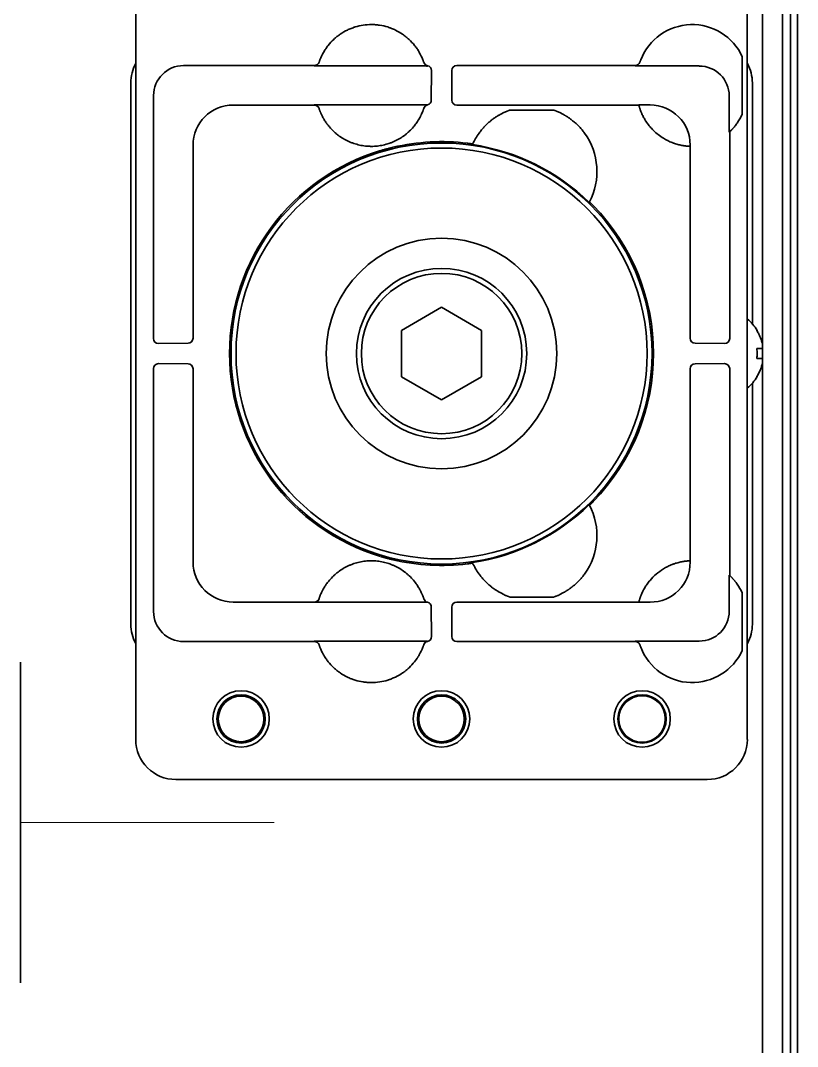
# Model space of a CAD drawing. Extents: x 5997 to 10491, y -672 to 3220.
# Drawn here: x 9157.1 to 9234.6, y 2306.2 to 2408.6 of the extents above; entities that cross this region are included whole.
import ezdxf

# ---------------------------------------------------------------- set-up
doc = ezdxf.new("R2010")
doc.units = 0
doc.header["$LTSCALE"] = 5
doc.layers.get('0').update_dxf_attribs({"linetype": 'CONTINUOUS', "lineweight": 0})
doc.layers.add('1', color=7, linetype='CONTINUOUS', true_color=0xffffff)

msp = doc.modelspace()

# ---------------------------------------------------------------- linework, layer by layer
msp.add_line((9157.07, 2328.53), (9182.37, 2328.53))
at = {"layer": '1', "color": 7, "linetype": 'Continuous', "lineweight": 35}
for p, q in [((9233.07, 3083.33), (9233.07, 2263.33)), ((9234.57, 2246.53), (9234.57, 3082.53)), ((9233.89, 3079.53), (9233.89, 2249.53)), ((9231.07, 3037.26), (9231.07, 2376.39)), ((9168.57, 2413.83), (9168.57, 2336.83)), ((9229.57, 2336.83), (9229.57, 2413.83)), ((9229.07, 2404.94), (9229.07, 2399.21)), ((9186.39, 2404.06), (9173.34, 2404.06)), ((9197.55, 2404.02), (9186.37, 2404.02)), ((9186.86, 2404.4), (9186.85, 2404.39)), ((9198.05, 2400.62), (9198.07, 2403.56)), ((9200.08, 2403.56), (9200.09, 2400.62)), ((9218.39, 2404.06), (9200.58, 2404.06)), ((9224.77, 2404.02), (9218.37, 2404.02)), ((9218.86, 2404.41), (9218.86, 2404.42)), ((9218.86, 2404.4), (9218.86, 2404.4)), ((9168.07, 2402.33), (9168.07, 2348.33)), ((9230.07, 2378.28), (9230.07, 2402.33)), ((9170.34, 2401.06), (9170.34, 2376.83)), ((9227.77, 2397.43), (9227.77, 2401.02)), ((9178.28, 2400.12), (9186.38, 2400.12)), ((9186.37, 2400.13), (9197.62, 2400.13)), ((9186.85, 2399.78), (9186.85, 2399.78)), ((9200.59, 2400.12), (9205.29, 2400.12)), ((9205.29, 2400.12), (9205.38, 2400.12)), ((9205.88, 2400.12), (9205.38, 2400.12)), ((9205.88, 2400.12), (9210.26, 2400.12)), ((9210.26, 2399.62), (9205.88, 2399.62)), ((9210.26, 2400.12), (9210.76, 2400.12)), ((9210.76, 2400.12), (9210.86, 2400.12)), ((9210.86, 2400.12), (9218.75, 2400.12)), ((9218.75, 2400.12), (9218.75, 2400.13)), ((9218.75, 2400.13), (9219.88, 2400.13)), ((9227.77, 2397.43), (9227.81, 2397.46)), ((9227.81, 2376.83), (9227.81, 2397.46)), ((9174.28, 2376.85), (9174.28, 2396.12)), ((9223.88, 2396), (9223.87, 2396)), ((9223.87, 2396), (9223.87, 2376.85)), ((9223.88, 2396.13), (9223.88, 2396)), ((9195.07, 2377.64), (9199.07, 2379.94)), ((9199.07, 2379.94), (9203.07, 2377.64)), ((9195.07, 2373.02), (9195.07, 2377.64)), ((9203.07, 2377.64), (9203.07, 2373.02)), ((9230.52, 2377.63), (9230.55, 2377.63)), ((9170.84, 2376.33), (9173.78, 2376.35)), ((9224.36, 2376.35), (9227.31, 2376.33)), ((9231.07, 2374.82), (9231.07, 2375.82)), ((9173.78, 2374.3), (9170.84, 2374.32)), ((9227.31, 2374.32), (9224.36, 2374.3)), ((9231.07, 2374.27), (9231.07, 2263.53)), ((9170.34, 2373.82), (9170.34, 2349.59)), ((9174.28, 2354.53), (9174.28, 2373.8)), ((9199.07, 2370.71), (9195.07, 2373.02)), ((9203.07, 2373.02), (9199.07, 2370.71)), ((9223.87, 2373.8), (9223.87, 2354.65)), ((9227.81, 2353.19), (9227.81, 2373.82)), ((9230.55, 2373.03), (9230.52, 2373.03)), ((9230.07, 2348.33), (9230.07, 2372.37)), ((9223.87, 2354.65), (9223.88, 2354.65)), ((9223.88, 2354.65), (9223.88, 2354.52)), ((9227.77, 2349.63), (9227.77, 2353.22)), ((9229.07, 2351.44), (9229.07, 2345.71)), ((9186.38, 2350.53), (9178.28, 2350.53)), ((9197.62, 2350.52), (9186.37, 2350.52)), ((9186.85, 2350.87), (9186.85, 2350.87)), ((9205.29, 2350.53), (9200.59, 2350.53)), ((9205.38, 2350.53), (9205.29, 2350.53)), ((9205.88, 2350.53), (9205.38, 2350.53)), ((9205.88, 2351.03), (9210.26, 2351.03)), ((9210.26, 2350.53), (9205.88, 2350.53)), ((9210.76, 2350.53), (9210.26, 2350.53)), ((9210.86, 2350.53), (9210.76, 2350.53)), ((9218.75, 2350.53), (9210.86, 2350.53)), ((9218.75, 2350.52), (9218.75, 2350.53)), ((9219.88, 2350.52), (9218.75, 2350.52)), ((9198.07, 2347.09), (9198.05, 2350.04)), ((9200.09, 2350.04), (9200.08, 2347.09)), ((9173.34, 2346.59), (9186.39, 2346.59)), ((9186.37, 2346.63), (9197.55, 2346.63)), ((9186.85, 2346.27), (9186.86, 2346.25)), ((9200.58, 2346.59), (9218.39, 2346.59)), ((9218.37, 2346.63), (9224.77, 2346.63)), ((9157.07, 2344.53), (9157.07, 2312.53)), ((9172.57, 2332.83), (9225.57, 2332.83))]:
    msp.add_line(p, q, dxfattribs=at)
for centre, radius in [((9199.07, 2375.33), 21), ((9199.07, 2375.33), 20.5), ((9199.07, 2375.33), 11.5), ((9199.07, 2375.33), 8.5), ((9199.07, 2375.33), 8), ((9179.07, 2338.87), 2.82), ((9179.07, 2338.87), 2.41), ((9179.07, 2338.87), 2.27), ((9199.07, 2338.87), 2.82), ((9199.07, 2338.87), 2.41), ((9199.07, 2338.87), 2.27), ((9219.07, 2338.87), 2.82), ((9219.07, 2338.87), 2.41), ((9219.07, 2338.87), 2.32)]:
    msp.add_circle(centre, radius, dxfattribs=at)
for centre, radius, start, end in [((9224.07, 2402.65), 5.5, 24.62, 158.893), ((9224.07, 2401.5), 5.5, 324.6688, 335.38), ((9224.07, 2401.5), 5.5, 225.4856, 238.474), ((9199.07, 2375.33), 21.14, 82.9694, 103.2494), ((9208.07, 2393.5), 6.5, 143.9482, 155.259), ((9208.07, 2393.5), 6.5, 332.0497, 36.0518), ((9199.07, 2375.33), 21.14, 106.698, 253.3023), ((9199.07, 2375.33), 21.07, 45.6979, 81.6108), ((9199.07, 2375.33), 21.14, 315.6607, 44.3393), ((9226.45, 2375.13), 4.8, 31.3727, 49.458), ((9226.45, 2375.53), 4.8, 310.542, 328.6273), ((9199.07, 2375.33), 21.07, 278.3892, 314.3021), ((9208.07, 2357.15), 6.5, 323.9482, 27.9503), ((9199.07, 2375.33), 21.14, 256.7503, 277.0306), ((9208.07, 2357.15), 6.5, 204.741, 216.0518), ((9224.07, 2349.15), 5.5, 121.5261, 139.8844), ((9224.07, 2349.15), 5.5, 24.62, 35.3312), ((9224.07, 2348), 5.5, 201.107, 335.38)]:
    msp.add_arc(centre, radius, start, end, dxfattribs=at)
for centre, major_axis, ratio, start_param, end_param in [((9172.07, 2402.33), (-2.83, 2.83), 0.999695, 0.279915, 0.785246), ((9173.34, 2401.06), (-2.12, 2.12), 0.999543, 5.497939, 7.068431), ((9186.39, 2404.56), (-0.474, 0.158), 0.999831, 1.892032, 3.138921), ((9197.77, 2404.54), (0.477, 0.15), 0.999767, 3.157291, 4.205088), ((9197.55, 2403.52), (0.224, 0.447), 0.99981, 0.22534, 0.463541), ((9197.57, 2403.56), (0.224, 0.448), 0.999239, 5.176082, 6.544021), ((9200.58, 2403.56), (-0.224, 0.448), 0.999239, 5.819644, 7.390288), ((9218.39, 2404.56), (-0.474, 0.159), 0.999831, 1.894839, 3.141593), ((9224.07, 2402.65), (1.75, 5.21), 0.99983, 1.569957, 1.576869), ((9224.77, 2401.02), (2.12, 2.12), 0.999695, 5.497939, 7.068431), ((9226.07, 2402.33), (2.83, 2.83), 0.999695, 5.497939, 6.003271), ((9197.55, 2400.62), (-0.447, -0.224), 0.99981, 1.330368, 2.677899), ((9200.59, 2400.62), (0.447, -0.224), 0.99981, 3.605286, 5.17593), ((9178.28, 2396.12), (2.83, 2.83), 0.999924, 0.78555, 2.356042), ((9186.38, 2399.62), (-0.475, -0.156), 0.999831, 3.142574, 4.3946), ((9197.78, 2399.65), (-0.476, 0.155), 0.999754, 5.263357, 6.293203), ((9219.87, 2396.13), (-2.83, -2.83), 0.999695, 2.356347, 3.926839), ((13898.25, 1590.28), (-4696.56, 804.42), 0.03512, 6.273761, 6.274076), ((5726.45, 5637.15), (-3486.44, 3247.99), 0.03512, 3.150702, 3.151017), ((9170.84, 2376.83), (0.448, 0.224), 0.999239, 2.678052, 4.248696), ((9173.78, 2376.85), (0.224, 0.447), 0.99981, 3.605286, 5.17593), ((9224.37, 2376.85), (-0.224, 0.447), 0.99981, 1.107255, 2.677899), ((9227.31, 2376.83), (-0.448, 0.224), 0.999239, 2.03449, 3.605134), ((9170.84, 2373.82), (-0.448, 0.224), 0.999239, 5.176082, 6.746726), ((9173.78, 2373.8), (0.224, -0.447), 0.99981, 1.107255, 2.677899), ((9224.37, 2373.8), (-0.224, -0.447), 0.99981, 3.605286, 5.17593), ((9227.31, 2373.82), (0.448, 0.224), 0.999239, 5.819644, 7.390288), ((5726.45, -886.5), (3486.44, 3247.99), 0.03512, 6.273761, 6.274076), ((9178.28, 2354.53), (-2.83, 2.83), 0.999924, 0.78555, 2.356042), ((13898.25, 3160.37), (4696.56, 804.42), 0.03512, 3.150702, 3.151017), ((9219.87, 2354.52), (-2.83, 2.83), 0.999695, 2.356347, 3.926839), ((9225.77, -4873.49), (0, 7227.62), 0.017452, 6.267025, 6.267338), ((9186.38, 2351.03), (0.475, -0.156), 0.999831, 5.030486, 6.282512), ((9197.78, 2351.01), (0.476, 0.155), 0.999754, 3.133975, 4.161422), ((9197.55, 2350.03), (-0.447, 0.224), 0.99981, 3.605286, 4.952817), ((9200.59, 2350.03), (0.447, 0.224), 0.99981, 1.107255, 2.677899), ((9173.34, 2349.59), (2.12, 2.12), 0.999543, 2.356347, 3.926839), ((9224.77, 2349.63), (2.12, -2.12), 0.999695, 5.497939, 7.068431), ((9172.07, 2348.33), (-2.83, -2.83), 0.999695, 5.497939, 6.003271), ((9226.07, 2348.33), (2.83, -2.83), 0.999695, 0.279915, 0.785246), ((9186.39, 2346.09), (-0.475, -0.157), 0.999831, 3.145682, 4.39242), ((9197.77, 2346.11), (0.473, -0.161), 0.999761, 2.10121, 3.149501), ((9197.55, 2347.13), (-0.224, 0.447), 0.99981, 2.678052, 2.916971), ((9197.57, 2347.09), (-0.224, 0.448), 0.999239, 2.880101, 4.248696), ((9200.58, 2347.09), (0.224, 0.448), 0.999239, 2.03449, 3.605134), ((9224.07, 2348.5), (5.68, 1.92), 0.999938, 3.132345, 3.139281), ((9218.39, 2346.09), (-0.474, -0.159), 0.999831, 3.141593, 4.388346), ((9224.08, 2348), (5.23, 1.73), 0.999252, 3.138522, 3.145428), ((9172.57, 2336.83), (2.83, 2.83), 0.999695, 2.356347, 3.926839), ((9225.57, 2336.83), (-2.83, 2.83), 0.999695, 2.356347, 3.926839)]:
    msp.add_ellipse(centre, major_axis=major_axis, ratio=ratio, start_param=start_param, end_param=end_param, dxfattribs=at)
for points, knots in [([(9197.21, 2404.63), (9197.11, 2404.89), (9196.99, 2405.14), (9196.83, 2405.41), (9196.82, 2405.44), (9196.78, 2405.5), (9196.76, 2405.53), (9196.71, 2405.62), (9196.67, 2405.68), (9196.55, 2405.85), (9196.47, 2405.96), (9196.22, 2406.28), (9196.03, 2406.48), (9195.78, 2406.72), (9195.7, 2406.79), (9195.62, 2406.85), (9195.57, 2406.9), (9195.54, 2406.92), (9195.41, 2407.03), (9195.3, 2407.11), (9194.96, 2407.35), (9194.72, 2407.48), (9194.35, 2407.66), (9194.22, 2407.72), (9194.06, 2407.78), (9194.03, 2407.79), (9193.96, 2407.82), (9193.93, 2407.83), (9193.83, 2407.86), (9193.77, 2407.89), (9193.44, 2407.99), (9193.17, 2408.05), (9192.76, 2408.11), (9192.63, 2408.13), (9192.42, 2408.14), (9192.32, 2408.15), (9192.21, 2408.15), (9192.14, 2408.15), (9192.11, 2408.15), (9191.8, 2408.15), (9191.52, 2408.13), (9190.98, 2408.05), (9190.71, 2407.99), (9190.42, 2407.9), (9190.38, 2407.89), (9190.32, 2407.87), (9190.28, 2407.85), (9190.19, 2407.82), (9190.12, 2407.8), (9189.93, 2407.72), (9189.8, 2407.66), (9189.43, 2407.49), (9189.19, 2407.35), (9188.91, 2407.15), (9188.83, 2407.09), (9188.74, 2407.03), (9188.69, 2406.99), (9188.66, 2406.97), (9188.53, 2406.86), (9188.42, 2406.77), (9188.12, 2406.49), (9187.93, 2406.28), (9187.68, 2405.96), (9187.6, 2405.85), (9187.5, 2405.71), (9187.48, 2405.68), (9187.44, 2405.62), (9187.42, 2405.59), (9187.37, 2405.5), (9187.33, 2405.44), (9187.16, 2405.14), (9187.04, 2404.89), (9186.94, 2404.63)], [0, 0, 0, 0, 0.0625, 0.0625, 0.070313, 0.070313, 0.078125, 0.078125, 0.09375, 0.09375, 0.125, 0.125, 0.1875, 0.1875, 0.203125, 0.210937, 0.210937, 0.21875, 0.21875, 0.25, 0.25, 0.3125, 0.3125, 0.34375, 0.34375, 0.351562, 0.351562, 0.359375, 0.359375, 0.375, 0.375, 0.4375, 0.4375, 0.46875, 0.46875, 0.484375, 0.492187, 0.492187, 0.5, 0.5, 0.5625, 0.5625, 0.625, 0.625, 0.632812, 0.632812, 0.640625, 0.640625, 0.65625, 0.65625, 0.6875, 0.6875, 0.75, 0.75, 0.765625, 0.773438, 0.773438, 0.78125, 0.78125, 0.8125, 0.8125, 0.875, 0.875, 0.90625, 0.90625, 0.914063, 0.914063, 0.921875, 0.921875, 0.9375, 0.9375, 1, 1, 1, 1]), ([(9186.94, 2404.63), (9186.94, 2404.62), (9186.93, 2404.6), (9186.92, 2404.58), (9186.92, 2404.57), (9186.91, 2404.56), (9186.91, 2404.55), (9186.9, 2404.53), (9186.9, 2404.52), (9186.89, 2404.5), (9186.89, 2404.49), (9186.89, 2404.48), (9186.88, 2404.48), (9186.88, 2404.46), (9186.88, 2404.45), (9186.87, 2404.44), (9186.87, 2404.43), (9186.86, 2404.42), (9186.86, 2404.42), (9186.86, 2404.41), (9186.86, 2404.41), (9186.86, 2404.41), (9186.86, 2404.4), (9186.86, 2404.4)], [0, 0, 0, 0, 0.125, 0.125, 0.1875, 0.1875, 0.25, 0.25, 0.375, 0.375, 0.4375, 0.4375, 0.5, 0.5, 0.625, 0.625, 0.75, 0.75, 0.8125, 0.8125, 0.875, 0.875, 1, 1, 1, 1]), ([(9197.29, 2404.39), (9197.29, 2404.39), (9197.29, 2404.39), (9197.29, 2404.39), (9197.29, 2404.39), (9197.29, 2404.4), (9197.29, 2404.4), (9197.28, 2404.41), (9197.28, 2404.42), (9197.28, 2404.43), (9197.28, 2404.44), (9197.27, 2404.45), (9197.27, 2404.45), (9197.26, 2404.47), (9197.26, 2404.48), (9197.25, 2404.51), (9197.25, 2404.52), (9197.24, 2404.55), (9197.23, 2404.55), (9197.23, 2404.57), (9197.23, 2404.58), (9197.22, 2404.6), (9197.21, 2404.61), (9197.21, 2404.63)], [0, 0, 0, 0, 0.125, 0.125, 0.1875, 0.1875, 0.25, 0.25, 0.375, 0.375, 0.4375, 0.4375, 0.5, 0.5, 0.625, 0.625, 0.75, 0.75, 0.8125, 0.8125, 0.875, 0.875, 1, 1, 1, 1]), ([(9218.94, 2404.63), (9218.94, 2404.63), (9218.94, 2404.62), (9218.93, 2404.6), (9218.93, 2404.6), (9218.92, 2404.57), (9218.91, 2404.56), (9218.9, 2404.53), (9218.9, 2404.52), (9218.89, 2404.5), (9218.89, 2404.49), (9218.89, 2404.48), (9218.88, 2404.48), (9218.88, 2404.46), (9218.88, 2404.45), (9218.87, 2404.44), (9218.87, 2404.43), (9218.86, 2404.42), (9218.86, 2404.41), (9218.86, 2404.41), (9218.86, 2404.41), (9218.86, 2404.4), (9218.86, 2404.4), (9218.86, 2404.4)], [0, 0, 0, 0, 0.0625, 0.0625, 0.125, 0.125, 0.25, 0.25, 0.375, 0.375, 0.4375, 0.4375, 0.5, 0.5, 0.625, 0.625, 0.75, 0.75, 0.875, 0.875, 0.9375, 0.9375, 1, 1, 1, 1]), ([(9186.37, 2400.13), (9186.4, 2400.13), (9186.45, 2400.12), (9186.5, 2400.11), (9186.54, 2400.1), (9186.55, 2400.1), (9186.58, 2400.09), (9186.59, 2400.08), (9186.62, 2400.06), (9186.64, 2400.05), (9186.68, 2400.03), (9186.69, 2400.02), (9186.71, 2400), (9186.72, 2399.99), (9186.74, 2399.96), (9186.76, 2399.94), (9186.79, 2399.9), (9186.8, 2399.88), (9186.83, 2399.83), (9186.84, 2399.81), (9186.85, 2399.78)], [0, 0, 0, 0, 0.125, 0.25, 0.25, 0.3125, 0.3125, 0.375, 0.375, 0.5, 0.5, 0.5625, 0.5625, 0.625, 0.625, 0.75, 0.75, 0.875, 0.875, 1, 1, 1, 1]), ([(9186.38, 2400.12), (9186.37, 2400.12), (9186.37, 2400.12), (9186.37, 2400.13), (9186.37, 2400.13), (9186.37, 2400.13)], [0, 0, 0, 0, 0.499999, 0.499999, 1, 1, 1, 1]), ([(9186.85, 2399.78), (9186.85, 2399.77), (9186.85, 2399.77), (9186.86, 2399.74), (9186.87, 2399.7), (9186.88, 2399.68), (9186.88, 2399.67), (9186.89, 2399.66), (9186.89, 2399.66), (9186.9, 2399.64), (9186.9, 2399.63), (9186.91, 2399.59), (9186.94, 2399.53), (9186.96, 2399.47), (9186.98, 2399.41), (9186.99, 2399.4), (9187.01, 2399.36), (9187.02, 2399.34), (9187.04, 2399.28), (9187.06, 2399.23), (9187.12, 2399.1), (9187.17, 2399), (9187.24, 2398.87), (9187.25, 2398.85), (9187.28, 2398.8), (9187.3, 2398.77), (9187.34, 2398.69), (9187.38, 2398.64), (9187.44, 2398.53), (9187.48, 2398.48), (9187.53, 2398.39), (9187.55, 2398.37), (9187.59, 2398.31), (9187.61, 2398.29), (9187.71, 2398.15), (9187.79, 2398.05), (9187.88, 2397.94)], [0, 0, 0, 0, 0.0625, 0.125, 0.1875, 0.1875, 0.203125, 0.203125, 0.21875, 0.21875, 0.25, 0.25, 0.3125, 0.375, 0.375, 0.40625, 0.40625, 0.4375, 0.4375, 0.5, 0.5, 0.625, 0.625, 0.65625, 0.65625, 0.6875, 0.6875, 0.75, 0.75, 0.8125, 0.8125, 0.84375, 0.84375, 0.875, 0.875, 1, 1, 1, 1]), ([(9197.11, 2399.3), (9197.14, 2399.37), (9197.17, 2399.44), (9197.21, 2399.54), (9197.22, 2399.56), (9197.24, 2399.6), (9197.24, 2399.62), (9197.25, 2399.64), (9197.25, 2399.65), (9197.27, 2399.71), (9197.28, 2399.74), (9197.3, 2399.78), (9197.3, 2399.78), (9197.3, 2399.79), (9197.3, 2399.8), (9197.3, 2399.8), (9197.3, 2399.8), (9197.3, 2399.8)], [0, 0, 0, 0, 0.25, 0.25, 0.375, 0.375, 0.4375, 0.4375, 0.5, 0.5, 0.75, 0.75, 0.875, 0.875, 0.9375, 0.9375, 1, 1, 1, 1]), ([(9219.87, 2397.96), (9219.76, 2398.08), (9219.67, 2398.2), (9219.54, 2398.39), (9219.49, 2398.45), (9219.43, 2398.55), (9219.4, 2398.59), (9219.37, 2398.64), (9219.35, 2398.67), (9219.34, 2398.69), (9219.26, 2398.83), (9219.19, 2398.96), (9219.11, 2399.13), (9219.08, 2399.19), (9219.04, 2399.28), (9219.02, 2399.32), (9219.01, 2399.36), (9218.99, 2399.39), (9218.99, 2399.4), (9218.94, 2399.52), (9218.9, 2399.62), (9218.86, 2399.75), (9218.85, 2399.79), (9218.83, 2399.83), (9218.83, 2399.84), (9218.82, 2399.86), (9218.82, 2399.87), (9218.81, 2399.89), (9218.81, 2399.91), (9218.79, 2399.95), (9218.78, 2400.01), (9218.77, 2400.05), (9218.76, 2400.07), (9218.76, 2400.08), (9218.76, 2400.09), (9218.75, 2400.1), (9218.75, 2400.11), (9218.75, 2400.12), (9218.75, 2400.12)], [0, 0, 0, 0, 0.125, 0.125, 0.1875, 0.1875, 0.21875, 0.234375, 0.234375, 0.25, 0.25, 0.375, 0.375, 0.4375, 0.4375, 0.46875, 0.484375, 0.484375, 0.5, 0.5, 0.625, 0.625, 0.6875, 0.6875, 0.703125, 0.703125, 0.71875, 0.71875, 0.75, 0.75, 0.8125, 0.875, 0.875, 0.90625, 0.90625, 0.9375, 0.9375, 1, 1, 1, 1]), ([(9196.26, 2397.94), (9196.36, 2398.06), (9196.45, 2398.17), (9196.58, 2398.35), (9196.62, 2398.41), (9196.67, 2398.48), (9196.68, 2398.5), (9196.7, 2398.53), (9196.71, 2398.54), (9196.74, 2398.59), (9196.76, 2398.62), (9196.85, 2398.77), (9196.91, 2398.88), (9196.98, 2399.02), (9196.99, 2399.04), (9197.02, 2399.1), (9197.03, 2399.12), (9197.07, 2399.2), (9197.09, 2399.25), (9197.11, 2399.3)], [0, 0, 0, 0, 0.25, 0.25, 0.375, 0.375, 0.40625, 0.40625, 0.4375, 0.4375, 0.5, 0.5, 0.75, 0.75, 0.8125, 0.8125, 0.875, 0.875, 1, 1, 1, 1]), ([(9204.81, 2399.12), (9204.79, 2399.11), (9204.76, 2399.09), (9204.7, 2399.05), (9204.66, 2399.03), (9204.61, 2399), (9204.59, 2398.99), (9204.55, 2398.96), (9204.53, 2398.95), (9204.47, 2398.91), (9204.43, 2398.89), (9204.35, 2398.83), (9204.31, 2398.8), (9204.22, 2398.74), (9204.18, 2398.7), (9204.04, 2398.6), (9203.96, 2398.53), (9203.78, 2398.38), (9203.69, 2398.3), (9203.55, 2398.17), (9203.51, 2398.13), (9203.44, 2398.06), (9203.42, 2398.03), (9203.37, 2397.99), (9203.35, 2397.96), (9203.3, 2397.92), (9203.28, 2397.89), (9203.24, 2397.84), (9203.17, 2397.77), (9203.11, 2397.69), (9202.98, 2397.54), (9202.9, 2397.43), (9202.82, 2397.33)], [0, 0, 0, 0, 0.0625, 0.0625, 0.125, 0.125, 0.15625, 0.15625, 0.1875, 0.1875, 0.25, 0.25, 0.3125, 0.3125, 0.375, 0.375, 0.5, 0.5, 0.625, 0.625, 0.6875, 0.6875, 0.71875, 0.71875, 0.75, 0.75, 0.78125, 0.78125, 0.8125, 0.875, 0.875, 1, 1, 1, 1]), ([(9213.33, 2397.33), (9213.25, 2397.43), (9213.17, 2397.54), (9213.06, 2397.67), (9213.04, 2397.7), (9212.99, 2397.75), (9212.97, 2397.77), (9212.91, 2397.85), (9212.86, 2397.89), (9212.73, 2398.03), (9212.64, 2398.12), (9212.51, 2398.25), (9212.46, 2398.29), (9212.39, 2398.36), (9212.37, 2398.38), (9212.33, 2398.42), (9212.3, 2398.43), (9212.19, 2398.53), (9212.1, 2398.6), (9211.97, 2398.7), (9211.92, 2398.74), (9211.84, 2398.8), (9211.8, 2398.83), (9211.73, 2398.87), (9211.71, 2398.88), (9211.67, 2398.91), (9211.65, 2398.92), (9211.59, 2398.96), (9211.56, 2398.99), (9211.5, 2399.02), (9211.48, 2399.03), (9211.45, 2399.05), (9211.43, 2399.06), (9211.39, 2399.09), (9211.36, 2399.11), (9211.33, 2399.12)], [0, 0, 0, 0, 0.125, 0.125, 0.15625, 0.15625, 0.1875, 0.1875, 0.25, 0.25, 0.375, 0.375, 0.4375, 0.4375, 0.46875, 0.46875, 0.5, 0.5, 0.625, 0.625, 0.6875, 0.6875, 0.75, 0.75, 0.78125, 0.78125, 0.8125, 0.8125, 0.875, 0.875, 0.90625, 0.90625, 0.9375, 0.9375, 1, 1, 1, 1]), ([(9187.88, 2397.94), (9188.01, 2397.79), (9188.15, 2397.65), (9188.36, 2397.44), (9188.44, 2397.37), (9188.55, 2397.28), (9188.59, 2397.24), (9188.67, 2397.18), (9188.71, 2397.15), (9188.91, 2397), (9189.07, 2396.89), (9189.41, 2396.69), (9189.58, 2396.59), (9189.85, 2396.47), (9189.94, 2396.43), (9190.08, 2396.37), (9190.13, 2396.36), (9190.22, 2396.32), (9190.27, 2396.31), (9190.51, 2396.23), (9190.7, 2396.17), (9191.08, 2396.09), (9191.28, 2396.06), (9191.57, 2396.02), (9191.67, 2396.02), (9191.82, 2396.01), (9191.87, 2396.01), (9191.97, 2396), (9192.02, 2396), (9192.27, 2396), (9192.47, 2396.01), (9192.86, 2396.06), (9193.06, 2396.09), (9193.44, 2396.17), (9193.64, 2396.23), (9193.87, 2396.31), (9193.92, 2396.32), (9194.01, 2396.36), (9194.15, 2396.41), (9194.29, 2396.47), (9194.56, 2396.59), (9194.73, 2396.69), (9195.07, 2396.89), (9195.24, 2397), (9195.44, 2397.15), (9195.48, 2397.18), (9195.55, 2397.24), (9195.67, 2397.34), (9195.78, 2397.44), (9196, 2397.65), (9196.14, 2397.79), (9196.26, 2397.94)], [0, 0, 0, 0, 0.0625, 0.0625, 0.09375, 0.09375, 0.109375, 0.109375, 0.125, 0.125, 0.1875, 0.1875, 0.25, 0.25, 0.28125, 0.28125, 0.296875, 0.296875, 0.3125, 0.3125, 0.375, 0.375, 0.4375, 0.4375, 0.46875, 0.46875, 0.484375, 0.484375, 0.5, 0.5, 0.5625, 0.5625, 0.625, 0.625, 0.6875, 0.6875, 0.703125, 0.703125, 0.71875, 0.75, 0.75, 0.8125, 0.8125, 0.875, 0.875, 0.890625, 0.890625, 0.90625, 0.9375, 0.9375, 1, 1, 1, 1]), ([(9228.56, 2398.32), (9228.52, 2398.27), (9228.49, 2398.22), (9228.41, 2398.12), (9228.37, 2398.07), (9228.3, 2397.98), (9228.26, 2397.93), (9228.2, 2397.87), (9228.18, 2397.84), (9228.14, 2397.8), (9228.12, 2397.78), (9228.09, 2397.74), (9228.07, 2397.72), (9228.04, 2397.69), (9228.03, 2397.68), (9228.01, 2397.66), (9228, 2397.65), (9227.96, 2397.61), (9227.93, 2397.58), (9227.9, 2397.55), (9227.89, 2397.54), (9227.88, 2397.53), (9227.87, 2397.52), (9227.85, 2397.51), (9227.84, 2397.5), (9227.83, 2397.49), (9227.83, 2397.48), (9227.82, 2397.48), (9227.82, 2397.47), (9227.81, 2397.47), (9227.81, 2397.46), (9227.81, 2397.46)], [0, 0, 0, 0, 0.125, 0.125, 0.25, 0.25, 0.375, 0.375, 0.4375, 0.4375, 0.5, 0.5, 0.5625, 0.5625, 0.59375, 0.59375, 0.625, 0.625, 0.75, 0.75, 0.78125, 0.78125, 0.8125, 0.8125, 0.875, 0.875, 0.90625, 0.90625, 0.9375, 0.9375, 1, 1, 1, 1]), ([(9222.93, 2396.12), (9222.8, 2396.15), (9222.67, 2396.18), (9222.45, 2396.24), (9222.38, 2396.27), (9222.27, 2396.3), (9222.23, 2396.32), (9222.16, 2396.34), (9222.12, 2396.36), (9221.93, 2396.43), (9221.78, 2396.5), (9221.6, 2396.59), (9221.56, 2396.61), (9221.49, 2396.65), (9221.45, 2396.67), (9221.34, 2396.73), (9221.27, 2396.77), (9221.2, 2396.81)], [0, 0, 0, 0, 0.25, 0.25, 0.375, 0.375, 0.4375, 0.4375, 0.5, 0.5, 0.75, 0.75, 0.8125, 0.8125, 0.875, 0.875, 1, 1, 1, 1]), ([(9194.23, 2395.9), (9194.12, 2395.88), (9194.02, 2395.85), (9193.82, 2395.8), (9193.61, 2395.75), (9193.41, 2395.69), (9193.2, 2395.63), (9193.1, 2395.6), (9193, 2395.57)], [0, 0, 0, 0, 0.25, 0.25, 0.5, 0.75, 0.75, 1, 1, 1, 1]), ([(9202.17, 2396.22), (9202.17, 2396.22), (9202.17, 2396.22), (9202.16, 2396.23), (9202.15, 2396.23), (9202.15, 2396.23), (9202.14, 2396.23), (9202.14, 2396.23), (9202.14, 2396.23), (9202.12, 2396.24), (9202.1, 2396.24), (9202.07, 2396.24), (9202.06, 2396.25), (9202.04, 2396.25), (9202.02, 2396.25), (9202, 2396.26), (9201.97, 2396.26), (9201.96, 2396.27), (9201.91, 2396.27), (9201.89, 2396.28), (9201.84, 2396.28), (9201.82, 2396.29), (9201.79, 2396.29), (9201.78, 2396.29), (9201.73, 2396.3), (9201.69, 2396.3), (9201.66, 2396.31)], [0, 0, 0, 0, 0.125, 0.125, 0.1875, 0.1875, 0.21875, 0.21875, 0.25, 0.25, 0.375, 0.375, 0.4375, 0.4375, 0.5, 0.5625, 0.5625, 0.625, 0.625, 0.75, 0.75, 0.8125, 0.8125, 0.875, 0.875, 1, 1, 1, 1]), ([(9223.87, 2396), (9223.86, 2396), (9223.86, 2396), (9223.83, 2396), (9223.82, 2396.01), (9223.77, 2396.01), (9223.75, 2396.01), (9223.71, 2396.01), (9223.7, 2396.01), (9223.68, 2396.01), (9223.66, 2396.02), (9223.63, 2396.02), (9223.57, 2396.02), (9223.53, 2396.03), (9223.43, 2396.04), (9223.37, 2396.04), (9223.3, 2396.05), (9223.29, 2396.06), (9223.26, 2396.06), (9223.21, 2396.07), (9223.17, 2396.07), (9223.07, 2396.09), (9223, 2396.1), (9222.93, 2396.12)], [0, 0, 0, 0, 0.125, 0.125, 0.25, 0.25, 0.375, 0.375, 0.40625, 0.40625, 0.4375, 0.5, 0.5, 0.625, 0.625, 0.75, 0.75, 0.78125, 0.78125, 0.8125, 0.875, 0.875, 1, 1, 1, 1]), ([(9214.19, 2390.1), (9214.17, 2390.12), (9214.15, 2390.15), (9214.11, 2390.18), (9214.1, 2390.19), (9214.08, 2390.22), (9214.07, 2390.23), (9214.03, 2390.26), (9214.01, 2390.28), (9213.98, 2390.31), (9213.97, 2390.32), (9213.96, 2390.33), (9213.95, 2390.34), (9213.94, 2390.35), (9213.94, 2390.35), (9213.91, 2390.37), (9213.9, 2390.39), (9213.88, 2390.4), (9213.88, 2390.4), (9213.87, 2390.41), (9213.87, 2390.41), (9213.86, 2390.42), (9213.85, 2390.43), (9213.84, 2390.44), (9213.83, 2390.45), (9213.82, 2390.45), (9213.82, 2390.45), (9213.82, 2390.45), (9213.81, 2390.45), (9213.81, 2390.45)], [0, 0, 0, 0, 0.125, 0.125, 0.1875, 0.1875, 0.25, 0.25, 0.375, 0.375, 0.4375, 0.4375, 0.46875, 0.46875, 0.5, 0.5, 0.625, 0.625, 0.65625, 0.65625, 0.6875, 0.6875, 0.75, 0.75, 0.875, 0.875, 0.9375, 0.9375, 1, 1, 1, 1]), ([(9230.52, 2375.83), (9230.64, 2375.83), (9230.75, 2375.83), (9230.89, 2375.83), (9230.93, 2375.83), (9231.01, 2375.83), (9231.04, 2375.83), (9231.07, 2375.83)], [0, 0, 0, 0, 0.5, 0.5, 0.75, 0.75, 1, 1, 1, 1]), ([(9230.52, 2373.03), (9230.64, 2373.23), (9230.75, 2373.44), (9230.89, 2373.76), (9230.93, 2373.87), (9231.01, 2374.1), (9231.04, 2374.21), (9231.07, 2374.33)], [0, 0, 0, 0, 0.5, 0.5, 0.75, 0.75, 1, 1, 1, 1]), ([(9213.81, 2360.2), (9213.82, 2360.2), (9213.82, 2360.2), (9213.83, 2360.2), (9213.83, 2360.21), (9213.84, 2360.21), (9213.84, 2360.21), (9213.84, 2360.22), (9213.84, 2360.22), (9213.86, 2360.23), (9213.87, 2360.24), (9213.89, 2360.26), (9213.9, 2360.27), (9213.92, 2360.28), (9213.93, 2360.3), (9213.95, 2360.31), (9213.97, 2360.33), (9213.98, 2360.34), (9214.01, 2360.37), (9214.03, 2360.39), (9214.06, 2360.42), (9214.08, 2360.43), (9214.1, 2360.46), (9214.11, 2360.47), (9214.15, 2360.5), (9214.17, 2360.53), (9214.19, 2360.55)], [0, 0, 0, 0, 0.125, 0.125, 0.1875, 0.1875, 0.21875, 0.21875, 0.25, 0.25, 0.375, 0.375, 0.4375, 0.4375, 0.5, 0.5625, 0.5625, 0.625, 0.625, 0.75, 0.75, 0.8125, 0.8125, 0.875, 0.875, 1, 1, 1, 1]), ([(9196.26, 2352.71), (9196.14, 2352.86), (9196, 2353.01), (9195.78, 2353.21), (9195.71, 2353.28), (9195.59, 2353.38), (9195.55, 2353.41), (9195.48, 2353.47), (9195.44, 2353.5), (9195.24, 2353.65), (9195.07, 2353.76), (9194.73, 2353.97), (9194.56, 2354.06), (9194.29, 2354.18), (9194.2, 2354.22), (9194.06, 2354.28), (9194.01, 2354.3), (9193.92, 2354.33), (9193.87, 2354.35), (9193.64, 2354.43), (9193.44, 2354.48), (9193.06, 2354.56), (9192.86, 2354.6), (9192.57, 2354.63), (9192.47, 2354.64), (9192.32, 2354.64), (9192.27, 2354.65), (9192.17, 2354.65), (9192.12, 2354.65), (9191.87, 2354.65), (9191.67, 2354.64), (9191.28, 2354.6), (9191.09, 2354.56), (9190.7, 2354.48), (9190.51, 2354.43), (9190.27, 2354.35), (9190.22, 2354.33), (9190.13, 2354.3), (9189.99, 2354.24), (9189.85, 2354.18), (9189.58, 2354.06), (9189.41, 2353.97), (9189.07, 2353.76), (9188.91, 2353.65), (9188.71, 2353.5), (9188.67, 2353.47), (9188.59, 2353.41), (9188.47, 2353.31), (9188.36, 2353.21), (9188.15, 2353.01), (9188.01, 2352.86), (9187.88, 2352.71)], [0, 0, 0, 0, 0.0625, 0.0625, 0.09375, 0.09375, 0.109375, 0.109375, 0.125, 0.125, 0.1875, 0.1875, 0.25, 0.25, 0.28125, 0.28125, 0.296875, 0.296875, 0.3125, 0.3125, 0.375, 0.375, 0.4375, 0.4375, 0.46875, 0.46875, 0.484375, 0.484375, 0.5, 0.5, 0.5625, 0.5625, 0.625, 0.625, 0.6875, 0.6875, 0.703125, 0.703125, 0.71875, 0.75, 0.75, 0.8125, 0.8125, 0.875, 0.875, 0.890625, 0.890625, 0.90625, 0.9375, 0.9375, 1, 1, 1, 1]), ([(9193, 2355.08), (9193.1, 2355.05), (9193.2, 2355.02), (9193.41, 2354.96), (9193.61, 2354.9), (9193.82, 2354.85), (9194.02, 2354.8), (9194.12, 2354.77), (9194.23, 2354.75)], [0, 0, 0, 0, 0.25, 0.25, 0.5, 0.75, 0.75, 1, 1, 1, 1]), ([(9201.66, 2354.35), (9201.69, 2354.35), (9201.73, 2354.35), (9201.77, 2354.36), (9201.79, 2354.36), (9201.82, 2354.37), (9201.84, 2354.37), (9201.88, 2354.38), (9201.91, 2354.38), (9201.96, 2354.39), (9201.97, 2354.39), (9201.99, 2354.39), (9202, 2354.39), (9202.01, 2354.4), (9202.01, 2354.4), (9202.04, 2354.4), (9202.06, 2354.41), (9202.09, 2354.41), (9202.09, 2354.41), (9202.1, 2354.41), (9202.11, 2354.41), (9202.12, 2354.42), (9202.13, 2354.42), (9202.14, 2354.42), (9202.15, 2354.43), (9202.16, 2354.43), (9202.17, 2354.43), (9202.17, 2354.43), (9202.17, 2354.43), (9202.17, 2354.43)], [0, 0, 0, 0, 0.125, 0.125, 0.1875, 0.1875, 0.25, 0.25, 0.375, 0.375, 0.4375, 0.4375, 0.46875, 0.46875, 0.5, 0.5, 0.625, 0.625, 0.65625, 0.65625, 0.6875, 0.6875, 0.75, 0.75, 0.875, 0.875, 0.9375, 0.9375, 1, 1, 1, 1]), ([(9221.2, 2353.84), (9221.27, 2353.88), (9221.34, 2353.93), (9221.49, 2354.01), (9221.56, 2354.04), (9221.78, 2354.15), (9221.93, 2354.22), (9222.12, 2354.29), (9222.15, 2354.31), (9222.21, 2354.33), (9222.23, 2354.33), (9222.27, 2354.35), (9222.36, 2354.38), (9222.45, 2354.41), (9222.59, 2354.45), (9222.66, 2354.47), (9222.8, 2354.5), (9222.87, 2354.52), (9222.93, 2354.53)], [0, 0, 0, 0, 0.125, 0.125, 0.25, 0.25, 0.5, 0.5, 0.5625, 0.5625, 0.59375, 0.59375, 0.625, 0.75, 0.75, 0.875, 0.875, 1, 1, 1, 1]), ([(9222.93, 2354.53), (9223, 2354.55), (9223.07, 2354.56), (9223.2, 2354.58), (9223.26, 2354.59), (9223.37, 2354.61), (9223.43, 2354.61), (9223.52, 2354.63), (9223.57, 2354.63), (9223.65, 2354.64), (9223.69, 2354.64), (9223.75, 2354.64), (9223.77, 2354.64), (9223.82, 2354.65), (9223.85, 2354.65), (9223.86, 2354.65), (9223.87, 2354.65)], [0, 0, 0, 0, 0.125, 0.125, 0.25, 0.25, 0.375, 0.375, 0.5, 0.5, 0.625, 0.625, 0.75, 0.75, 0.875, 1, 1, 1, 1]), ([(9187.88, 2352.71), (9187.79, 2352.61), (9187.71, 2352.5), (9187.59, 2352.34), (9187.55, 2352.29), (9187.5, 2352.21), (9187.48, 2352.18), (9187.45, 2352.13), (9187.43, 2352.1), (9187.34, 2351.96), (9187.28, 2351.86), (9187.2, 2351.71), (9187.18, 2351.66), (9187.15, 2351.6), (9187.14, 2351.58), (9187.13, 2351.56), (9187.12, 2351.55), (9187.1, 2351.51), (9187.09, 2351.49), (9187.04, 2351.38), (9187.01, 2351.3), (9186.97, 2351.2), (9186.96, 2351.19), (9186.95, 2351.16), (9186.95, 2351.15), (9186.94, 2351.14), (9186.93, 2351.1), (9186.9, 2351.03), (9186.89, 2350.99), (9186.88, 2350.96), (9186.88, 2350.95), (9186.87, 2350.93), (9186.87, 2350.93), (9186.86, 2350.91), (9186.85, 2350.89), (9186.85, 2350.88), (9186.85, 2350.88)], [0, 0, 0, 0, 0.125, 0.125, 0.1875, 0.1875, 0.21875, 0.21875, 0.25, 0.25, 0.375, 0.375, 0.4375, 0.4375, 0.453125, 0.453125, 0.46875, 0.46875, 0.5, 0.5, 0.625, 0.625, 0.65625, 0.65625, 0.671875, 0.671875, 0.6875, 0.75, 0.8125, 0.8125, 0.84375, 0.84375, 0.875, 0.875, 0.9375, 1, 1, 1, 1]), ([(9197.11, 2351.36), (9197.09, 2351.4), (9197.07, 2351.45), (9197.02, 2351.55), (9196.99, 2351.61), (9196.95, 2351.69), (9196.93, 2351.73), (9196.91, 2351.77), (9196.89, 2351.8), (9196.88, 2351.81), (9196.84, 2351.89), (9196.81, 2351.94), (9196.74, 2352.06), (9196.7, 2352.12), (9196.64, 2352.21), (9196.62, 2352.24), (9196.58, 2352.3), (9196.56, 2352.33), (9196.45, 2352.48), (9196.36, 2352.6), (9196.26, 2352.71)], [0, 0, 0, 0, 0.125, 0.125, 0.25, 0.25, 0.3125, 0.34375, 0.34375, 0.375, 0.375, 0.5, 0.5, 0.625, 0.625, 0.6875, 0.6875, 0.75, 0.75, 1, 1, 1, 1]), ([(9202.82, 2353.33), (9202.9, 2353.22), (9202.98, 2353.11), (9203.11, 2352.96), (9203.15, 2352.91), (9203.22, 2352.83), (9203.24, 2352.81), (9203.28, 2352.76), (9203.3, 2352.74), (9203.35, 2352.69), (9203.37, 2352.66), (9203.42, 2352.62), (9203.44, 2352.6), (9203.51, 2352.53), (9203.55, 2352.48), (9203.69, 2352.35), (9203.78, 2352.27), (9203.96, 2352.12), (9204.04, 2352.05), (9204.18, 2351.95), (9204.22, 2351.92), (9204.31, 2351.85), (9204.35, 2351.82), (9204.43, 2351.77), (9204.47, 2351.74), (9204.53, 2351.7), (9204.55, 2351.69), (9204.59, 2351.66), (9204.61, 2351.65), (9204.66, 2351.62), (9204.7, 2351.6), (9204.76, 2351.56), (9204.79, 2351.54), (9204.81, 2351.53)], [0, 0, 0, 0, 0.125, 0.125, 0.1875, 0.1875, 0.21875, 0.21875, 0.25, 0.25, 0.28125, 0.28125, 0.3125, 0.3125, 0.375, 0.375, 0.5, 0.5, 0.625, 0.625, 0.6875, 0.6875, 0.75, 0.75, 0.8125, 0.8125, 0.84375, 0.84375, 0.875, 0.875, 0.9375, 0.9375, 1, 1, 1, 1]), ([(9211.33, 2351.53), (9211.36, 2351.54), (9211.39, 2351.56), (9211.43, 2351.59), (9211.45, 2351.6), (9211.48, 2351.62), (9211.5, 2351.63), (9211.56, 2351.66), (9211.59, 2351.69), (9211.65, 2351.73), (9211.67, 2351.74), (9211.71, 2351.77), (9211.73, 2351.78), (9211.8, 2351.82), (9211.84, 2351.85), (9211.92, 2351.92), (9211.97, 2351.95), (9212.1, 2352.05), (9212.19, 2352.12), (9212.3, 2352.22), (9212.33, 2352.24), (9212.37, 2352.28), (9212.44, 2352.34), (9212.51, 2352.4), (9212.64, 2352.53), (9212.73, 2352.62), (9212.86, 2352.76), (9212.91, 2352.81), (9212.97, 2352.88), (9212.99, 2352.91), (9213.04, 2352.96), (9213.06, 2352.98), (9213.17, 2353.11), (9213.25, 2353.22), (9213.33, 2353.33)], [0, 0, 0, 0, 0.0625, 0.0625, 0.09375, 0.09375, 0.125, 0.125, 0.1875, 0.1875, 0.21875, 0.21875, 0.25, 0.25, 0.3125, 0.3125, 0.375, 0.375, 0.5, 0.5, 0.53125, 0.53125, 0.5625, 0.625, 0.625, 0.75, 0.75, 0.8125, 0.8125, 0.84375, 0.84375, 0.875, 0.875, 1, 1, 1, 1]), ([(9218.75, 2350.53), (9218.75, 2350.53), (9218.75, 2350.54), (9218.76, 2350.56), (9218.76, 2350.58), (9218.77, 2350.62), (9218.78, 2350.65), (9218.78, 2350.66), (9218.79, 2350.67), (9218.79, 2350.68), (9218.79, 2350.7), (9218.8, 2350.71), (9218.81, 2350.76), (9218.83, 2350.82), (9218.86, 2350.9), (9218.88, 2350.97), (9218.89, 2351), (9218.91, 2351.04), (9218.91, 2351.06), (9218.92, 2351.07), (9218.94, 2351.13), (9218.96, 2351.18), (9219.03, 2351.34), (9219.08, 2351.45), (9219.15, 2351.61), (9219.17, 2351.64), (9219.2, 2351.7), (9219.21, 2351.73), (9219.26, 2351.82), (9219.3, 2351.88), (9219.37, 2352.01), (9219.41, 2352.07), (9219.47, 2352.17), (9219.49, 2352.2), (9219.54, 2352.26), (9219.56, 2352.29), (9219.67, 2352.45), (9219.76, 2352.58), (9219.87, 2352.7)], [0, 0, 0, 0, 0.0625, 0.0625, 0.125, 0.1875, 0.1875, 0.203125, 0.203125, 0.21875, 0.21875, 0.25, 0.25, 0.3125, 0.375, 0.375, 0.40625, 0.421875, 0.421875, 0.4375, 0.4375, 0.5, 0.5, 0.625, 0.625, 0.65625, 0.65625, 0.6875, 0.6875, 0.75, 0.75, 0.8125, 0.8125, 0.84375, 0.84375, 0.875, 0.875, 1, 1, 1, 1]), ([(9227.81, 2353.19), (9227.81, 2353.19), (9227.81, 2353.18), (9227.82, 2353.18), (9227.83, 2353.17), (9227.84, 2353.16), (9227.84, 2353.16), (9227.85, 2353.15), (9227.86, 2353.14), (9227.88, 2353.13), (9227.89, 2353.11), (9227.91, 2353.09), (9227.92, 2353.09), (9227.93, 2353.07), (9227.94, 2353.07), (9227.96, 2353.04), (9227.98, 2353.03), (9228.01, 2352.99), (9228.03, 2352.97), (9228.06, 2352.94), (9228.07, 2352.93), (9228.08, 2352.91), (9228.09, 2352.9), (9228.14, 2352.85), (9228.18, 2352.81), (9228.24, 2352.74), (9228.26, 2352.72), (9228.3, 2352.68), (9228.32, 2352.65), (9228.37, 2352.58), (9228.41, 2352.53), (9228.49, 2352.43), (9228.52, 2352.38), (9228.56, 2352.33)], [0, 0, 0, 0, 0.0625, 0.0625, 0.125, 0.125, 0.15625, 0.15625, 0.1875, 0.1875, 0.25, 0.25, 0.28125, 0.28125, 0.3125, 0.3125, 0.375, 0.375, 0.4375, 0.4375, 0.46875, 0.46875, 0.5, 0.5, 0.625, 0.625, 0.6875, 0.6875, 0.75, 0.75, 0.875, 0.875, 1, 1, 1, 1]), ([(9197.3, 2350.85), (9197.3, 2350.85), (9197.3, 2350.87), (9197.29, 2350.9), (9197.28, 2350.92), (9197.27, 2350.94), (9197.27, 2350.95), (9197.26, 2350.97), (9197.26, 2350.98), (9197.24, 2351.04), (9197.22, 2351.09), (9197.18, 2351.18), (9197.17, 2351.21), (9197.15, 2351.27), (9197.14, 2351.28), (9197.13, 2351.32), (9197.12, 2351.34), (9197.11, 2351.36)], [0, 0, 0, 0, 0.25, 0.25, 0.375, 0.375, 0.4375, 0.4375, 0.5, 0.5, 0.75, 0.75, 0.875, 0.875, 0.9375, 0.9375, 1, 1, 1, 1]), ([(9210.69, 2351.2), (9211.04, 2351.36), (9211.25, 2351.48), (9211.33, 2351.53), (9211.33, 2351.53), (9211.33, 2351.53)], [0, 0, 0, 0, 0.99996, 0.99996, 1, 1, 1, 1]), ([(9186.85, 2350.87), (9186.84, 2350.84), (9186.82, 2350.79), (9186.79, 2350.75), (9186.77, 2350.72), (9186.76, 2350.71), (9186.74, 2350.69), (9186.73, 2350.68), (9186.71, 2350.65), (9186.69, 2350.63), (9186.66, 2350.61), (9186.64, 2350.6), (9186.62, 2350.59), (9186.61, 2350.58), (9186.58, 2350.57), (9186.55, 2350.56), (9186.5, 2350.54), (9186.48, 2350.53), (9186.42, 2350.53), (9186.4, 2350.52), (9186.37, 2350.52)], [0, 0, 0, 0, 0.125, 0.25, 0.25, 0.3125, 0.3125, 0.375, 0.375, 0.5, 0.5, 0.5625, 0.5625, 0.625, 0.625, 0.75, 0.75, 0.875, 0.875, 1, 1, 1, 1]), ([(9186.37, 2350.52), (9186.37, 2350.53), (9186.37, 2350.53), (9186.37, 2350.53), (9186.37, 2350.53), (9186.38, 2350.53)], [0, 0, 0, 0, 0.496999, 0.496999, 1, 1, 1, 1]), ([(9186.86, 2346.25), (9186.86, 2346.25), (9186.86, 2346.25), (9186.86, 2346.24), (9186.86, 2346.24), (9186.86, 2346.24), (9186.86, 2346.23), (9186.87, 2346.22), (9186.87, 2346.22), (9186.87, 2346.2), (9186.88, 2346.2), (9186.88, 2346.19), (9186.88, 2346.19), (9186.89, 2346.17), (9186.89, 2346.16), (9186.9, 2346.14), (9186.9, 2346.13), (9186.9, 2346.12), (9186.91, 2346.11), (9186.91, 2346.09), (9186.92, 2346.08), (9186.93, 2346.06), (9186.93, 2346.05), (9186.94, 2346.03), (9186.94, 2346.03), (9186.94, 2346.02)], [0, 0, 0, 0, 0.125, 0.125, 0.1875, 0.1875, 0.25, 0.25, 0.375, 0.375, 0.4375, 0.4375, 0.5, 0.5, 0.625, 0.625, 0.6875, 0.6875, 0.75, 0.75, 0.875, 0.875, 0.9375, 0.9375, 1, 1, 1, 1]), ([(9197.21, 2346.02), (9197.21, 2346.04), (9197.22, 2346.05), (9197.23, 2346.08), (9197.23, 2346.08), (9197.23, 2346.1), (9197.24, 2346.11), (9197.24, 2346.13), (9197.25, 2346.14), (9197.26, 2346.16), (9197.26, 2346.17), (9197.26, 2346.18), (9197.26, 2346.19), (9197.27, 2346.2), (9197.27, 2346.21), (9197.28, 2346.23), (9197.28, 2346.23), (9197.28, 2346.24), (9197.28, 2346.24), (9197.29, 2346.25), (9197.29, 2346.26), (9197.29, 2346.26), (9197.29, 2346.26), (9197.29, 2346.27), (9197.29, 2346.27), (9197.29, 2346.27)], [0, 0, 0, 0, 0.125, 0.125, 0.1875, 0.1875, 0.25, 0.25, 0.375, 0.375, 0.4375, 0.4375, 0.5, 0.5, 0.625, 0.625, 0.6875, 0.6875, 0.75, 0.75, 0.875, 0.875, 0.9375, 0.9375, 1, 1, 1, 1]), ([(9197.31, 2346.31), (9197.32, 2346.35), (9197.34, 2346.39), (9197.37, 2346.43), (9197.37, 2346.44), (9197.39, 2346.46), (9197.39, 2346.47), (9197.41, 2346.49), (9197.44, 2346.52), (9197.47, 2346.55), (9197.5, 2346.57), (9197.51, 2346.58), (9197.53, 2346.59), (9197.54, 2346.59), (9197.58, 2346.62), (9197.62, 2346.63), (9197.67, 2346.64)], [0, 0, 0, 0, 0.25, 0.25, 0.3125, 0.3125, 0.375, 0.375, 0.5, 0.625, 0.625, 0.6875, 0.6875, 0.75, 0.75, 1, 1, 1, 1]), ([(9197.67, 2346.64), (9197.67, 2346.64), (9197.67, 2346.63), (9197.67, 2346.62), (9197.67, 2346.61), (9197.67, 2346.6)], [0, 0, 0, 0, 0.441588, 0.441588, 1, 1, 1, 1]), ([(9218.37, 2346.63), (9218.4, 2346.63), (9218.45, 2346.62), (9218.5, 2346.61), (9218.54, 2346.6), (9218.55, 2346.6), (9218.58, 2346.59), (9218.59, 2346.58), (9218.62, 2346.56), (9218.64, 2346.55), (9218.68, 2346.53), (9218.69, 2346.52), (9218.71, 2346.5), (9218.72, 2346.49), (9218.74, 2346.46), (9218.76, 2346.44), (9218.79, 2346.4), (9218.8, 2346.38), (9218.83, 2346.33), (9218.84, 2346.31), (9218.85, 2346.28)], [0, 0, 0, 0, 0.125, 0.25, 0.25, 0.3125, 0.3125, 0.375, 0.375, 0.5, 0.5, 0.5625, 0.5625, 0.625, 0.625, 0.75, 0.75, 0.875, 0.875, 1, 1, 1, 1]), ([(9218.86, 2346.25), (9218.86, 2346.25), (9218.86, 2346.25), (9218.86, 2346.24), (9218.86, 2346.24), (9218.87, 2346.22), (9218.87, 2346.22), (9218.88, 2346.2), (9218.88, 2346.19), (9218.89, 2346.17), (9218.89, 2346.16), (9218.9, 2346.13), (9218.9, 2346.12), (9218.91, 2346.1), (9218.91, 2346.09), (9218.92, 2346.08), (9218.92, 2346.07), (9218.93, 2346.05), (9218.94, 2346.03), (9218.94, 2346.02)], [0, 0, 0, 0, 0.125, 0.125, 0.25, 0.25, 0.375, 0.375, 0.5, 0.5, 0.625, 0.625, 0.75, 0.75, 0.8125, 0.8125, 0.875, 0.875, 1, 1, 1, 1]), ([(9186.94, 2346.02), (9187.04, 2345.76), (9187.16, 2345.51), (9187.32, 2345.24), (9187.33, 2345.21), (9187.37, 2345.15), (9187.39, 2345.12), (9187.44, 2345.03), (9187.48, 2344.97), (9187.6, 2344.8), (9187.68, 2344.69), (9187.93, 2344.37), (9188.12, 2344.17), (9188.37, 2343.93), (9188.45, 2343.86), (9188.53, 2343.8), (9188.58, 2343.75), (9188.61, 2343.73), (9188.74, 2343.62), (9188.85, 2343.54), (9189.19, 2343.31), (9189.43, 2343.17), (9189.8, 2342.99), (9189.93, 2342.93), (9190.09, 2342.87), (9190.12, 2342.86), (9190.19, 2342.83), (9190.22, 2342.82), (9190.32, 2342.79), (9190.38, 2342.77), (9190.71, 2342.66), (9190.98, 2342.6), (9191.39, 2342.54), (9191.52, 2342.53), (9191.73, 2342.51), (9191.83, 2342.5), (9191.94, 2342.5), (9192.01, 2342.5), (9192.04, 2342.5), (9192.35, 2342.5), (9192.63, 2342.52), (9193.17, 2342.6), (9193.44, 2342.66), (9193.73, 2342.76), (9193.77, 2342.77), (9193.83, 2342.79), (9193.87, 2342.8), (9193.96, 2342.83), (9194.03, 2342.86), (9194.22, 2342.94), (9194.35, 2342.99), (9194.72, 2343.17), (9194.95, 2343.31), (9195.24, 2343.5), (9195.32, 2343.56), (9195.41, 2343.62), (9195.46, 2343.67), (9195.49, 2343.69), (9195.62, 2343.8), (9195.73, 2343.89), (9196.03, 2344.17), (9196.21, 2344.37), (9196.47, 2344.69), (9196.55, 2344.81), (9196.65, 2344.95), (9196.67, 2344.98), (9196.71, 2345.04), (9196.72, 2345.07), (9196.78, 2345.15), (9196.81, 2345.21), (9196.99, 2345.51), (9197.11, 2345.76), (9197.21, 2346.02)], [0, 0, 0, 0, 0.0625, 0.0625, 0.070313, 0.070313, 0.078125, 0.078125, 0.09375, 0.09375, 0.125, 0.125, 0.1875, 0.1875, 0.203125, 0.210938, 0.210938, 0.21875, 0.21875, 0.25, 0.25, 0.3125, 0.3125, 0.34375, 0.34375, 0.351563, 0.351563, 0.359375, 0.359375, 0.375, 0.375, 0.4375, 0.4375, 0.46875, 0.46875, 0.484375, 0.492188, 0.492188, 0.5, 0.5, 0.5625, 0.5625, 0.625, 0.625, 0.632812, 0.632812, 0.640625, 0.640625, 0.65625, 0.65625, 0.6875, 0.6875, 0.75, 0.75, 0.765625, 0.773437, 0.773437, 0.78125, 0.78125, 0.8125, 0.8125, 0.875, 0.875, 0.90625, 0.90625, 0.914062, 0.914062, 0.921875, 0.921875, 0.9375, 0.9375, 1, 1, 1, 1])]:
    msp.add_open_spline(points, degree=3, knots=knots, dxfattribs=at)
for points, degree in [([(9197.18, 2404.69), (9197.21, 2404.63)], 1), ([(9186.85, 2404.37), (9186.85, 2404.39)], 1), ([(9186.85, 2399.78), (9186.85, 2399.78)], 1), ([(9197.3, 2399.8), (9197.3, 2399.8), (9197.31, 2399.81), (9197.31, 2399.81)], 3), ([(9205.46, 2399.45), (9205.11, 2399.3), (9204.9, 2399.17), (9204.81, 2399.12)], 3), ([(9205.38, 2400.12), (9205.35, 2400.12), (9205.32, 2400.12), (9205.29, 2400.12)], 3), ([(9205.88, 2399.62), (9205.46, 2399.45)], 1), ([(9210.69, 2399.45), (9210.26, 2399.62)], 1), ([(9211.33, 2399.12), (9211.25, 2399.17), (9211.04, 2399.29), (9210.69, 2399.45)], 3), ([(9210.76, 2400.12), (9210.79, 2400.12), (9210.83, 2400.12), (9210.86, 2400.12)], 3), ([(9220.22, 2397.58), (9220.09, 2397.7), (9219.98, 2397.83), (9219.87, 2397.96)], 3), ([(9231.07, 2376.33), (9231.05, 2376.38), (9231.03, 2376.49), (9230.97, 2376.65), (9230.92, 2376.81), (9230.86, 2376.96), (9230.79, 2377.12), (9230.72, 2377.27), (9230.63, 2377.44), (9230.56, 2377.56), (9230.52, 2377.63)], 3), ([(9231.07, 2375.83), (9231.07, 2375.85), (9231.08, 2375.9), (9231.08, 2375.98), (9231.08, 2376.05), (9231.08, 2376.12), (9231.08, 2376.19), (9231.08, 2376.26), (9231.07, 2376.3), (9231.07, 2376.33)], 3), ([(9230.52, 2374.83), (9230.54, 2374.99), (9230.56, 2375.33), (9230.54, 2375.66), (9230.52, 2375.83)], 3), ([(9231.07, 2374.83), (9231.05, 2374.83), (9231.03, 2374.83), (9230.97, 2374.83), (9230.92, 2374.83), (9230.86, 2374.83), (9230.79, 2374.83), (9230.72, 2374.83), (9230.63, 2374.83), (9230.56, 2374.83), (9230.52, 2374.83)], 3), ([(9231.07, 2374.33), (9231.07, 2374.35), (9231.08, 2374.4), (9231.08, 2374.47), (9231.08, 2374.54), (9231.08, 2374.61), (9231.08, 2374.68), (9231.08, 2374.75), (9231.07, 2374.8), (9231.07, 2374.83)], 3), ([(9204.81, 2351.53), (9204.9, 2351.48), (9205.11, 2351.36), (9205.46, 2351.2)], 3), ([(9186.85, 2350.87), (9186.85, 2350.87)], 1), ([(9197.31, 2350.84), (9197.31, 2350.85), (9197.3, 2350.85), (9197.3, 2350.85)], 3), ([(9205.38, 2350.53), (9205.35, 2350.53), (9205.32, 2350.53), (9205.29, 2350.53)], 3), ([(9205.46, 2351.2), (9205.88, 2351.03)], 1), ([(9210.26, 2351.03), (9210.69, 2351.2)], 1), ([(9210.76, 2350.53), (9210.79, 2350.53), (9210.83, 2350.53), (9210.86, 2350.53)], 3), ([(9186.85, 2346.27), (9186.85, 2346.29)], 1), ([(9197.29, 2346.27), (9197.3, 2346.28), (9197.3, 2346.3), (9197.31, 2346.31)], 3)]:
    msp.add_open_spline(points, degree=degree, dxfattribs=at)

doc.saveas('drawing.dxf')
